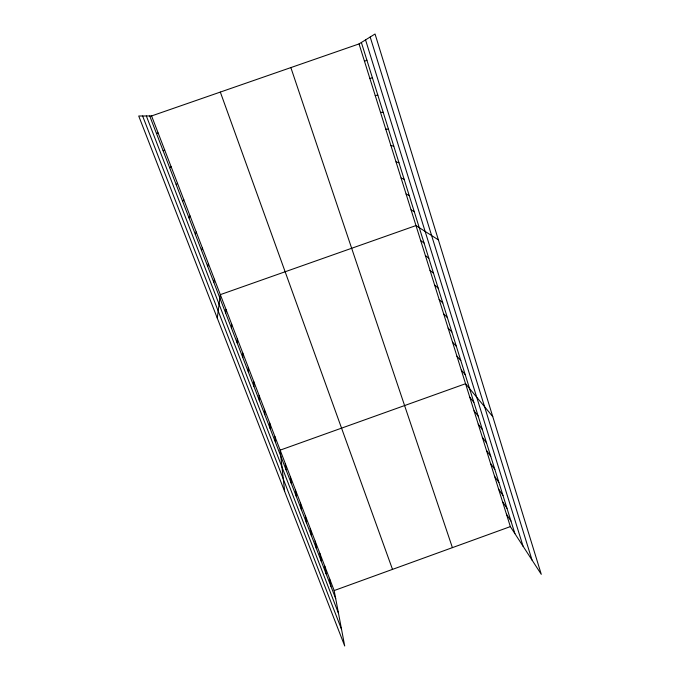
<?xml version="1.0" encoding="UTF-8"?>
<svg xmlns="http://www.w3.org/2000/svg" width="680" height="680" viewBox="0 0 680 680"><rect width="100%" height="100%" fill="white"/><g stroke="black" fill="none" stroke-linecap="round" stroke-linejoin="round"><path stroke-width="1.02" d="M242.794 357.527L242.811 353.09M237.15 342.881L237.269 338.691M231.447 328.091L231.676 324.148M225.692 313.149L226.032 309.468M217.269 318.104L220.328 294.644L415.99 225.565L438.387 239.887M213.834 282.361L214.395 279.225M207.723 266.492L208.403 263.644M201.543 250.47L202.343 247.902M195.304 234.269L196.231 231.999M188.998 217.898L190.052 215.934M182.623 201.356L183.804 199.699M176.188 184.637L177.497 183.303M169.677 167.748L171.122 166.727M359.048 43.919L375.046 34L541.28 574.319L510.348 526.609L359.048 43.919L151.581 115.94L138.72 116.008L344.709 646L334.161 590.554L151.581 115.94M364.497 61.302L366.911 60.222M163.098 150.662L164.679 149.974M334.161 590.554L510.348 526.609M369.894 78.506L372.394 77.766M156.442 133.399L158.168 133.05M375.224 95.523L377.825 95.132M380.502 112.37L383.197 112.31M385.73 129.038L388.51 129.31M390.906 145.545L393.762 146.124M396.024 161.874L398.964 162.775M401.089 178.041L404.115 179.248M406.104 194.038L409.216 195.543M411.069 209.882L414.256 211.684M420.707 240.635L424.048 242.998M425.391 255.57L428.8 258.196M430.024 270.351L433.5 273.241M434.613 284.997L438.158 288.142M439.161 299.498L442.773 302.906M443.666 313.871L447.346 317.517M448.12 328.1L451.868 331.993M452.54 342.201L456.348 346.332M456.926 356.167L460.793 360.536M461.261 370.013L465.188 374.603M492.762 416.619L465.554 383.724L280.143 450.143L284.639 491.436M469.812 397.307L473.858 402.348M474.037 410.771L478.133 416.024M478.219 424.107L482.375 429.582M482.358 437.325L486.565 443.003M486.463 450.423L490.731 456.305M490.535 463.412L494.853 469.489M494.564 476.272L498.933 482.554M498.567 489.031L502.979 495.499M502.529 501.67L506.991 508.325M506.456 514.19L510.96 521.042M146.353 115.974L338.495 613.36M142.621 115.991L341.555 629.408M149.719 115.957L335.707 598.715M220.328 92.081L392.504 569.381M290.861 67.592L452.404 547.638M361.369 42.483L514.904 533.638M365.551 39.89L523.073 546.244M370.192 37.009L532.024 560.048M329.469 578.357L330.947 586.338M324.734 566.049L326.137 573.861M319.957 553.63L321.283 561.255M315.137 541.101L316.387 548.548M310.267 528.453L311.44 535.712M305.363 515.703L306.45 522.767M300.407 502.826L301.418 509.702M295.418 489.838L296.335 496.51M290.368 476.731L291.21 483.191M285.286 463.496L286.025 469.752M274.958 436.662L275.527 442.502M269.731 423.062L270.198 428.672M264.444 409.326L264.826 414.715M259.114 395.471L259.394 400.622M253.725 381.471L253.912 386.401M248.293 367.353L248.378 372.036"/></g></svg>
